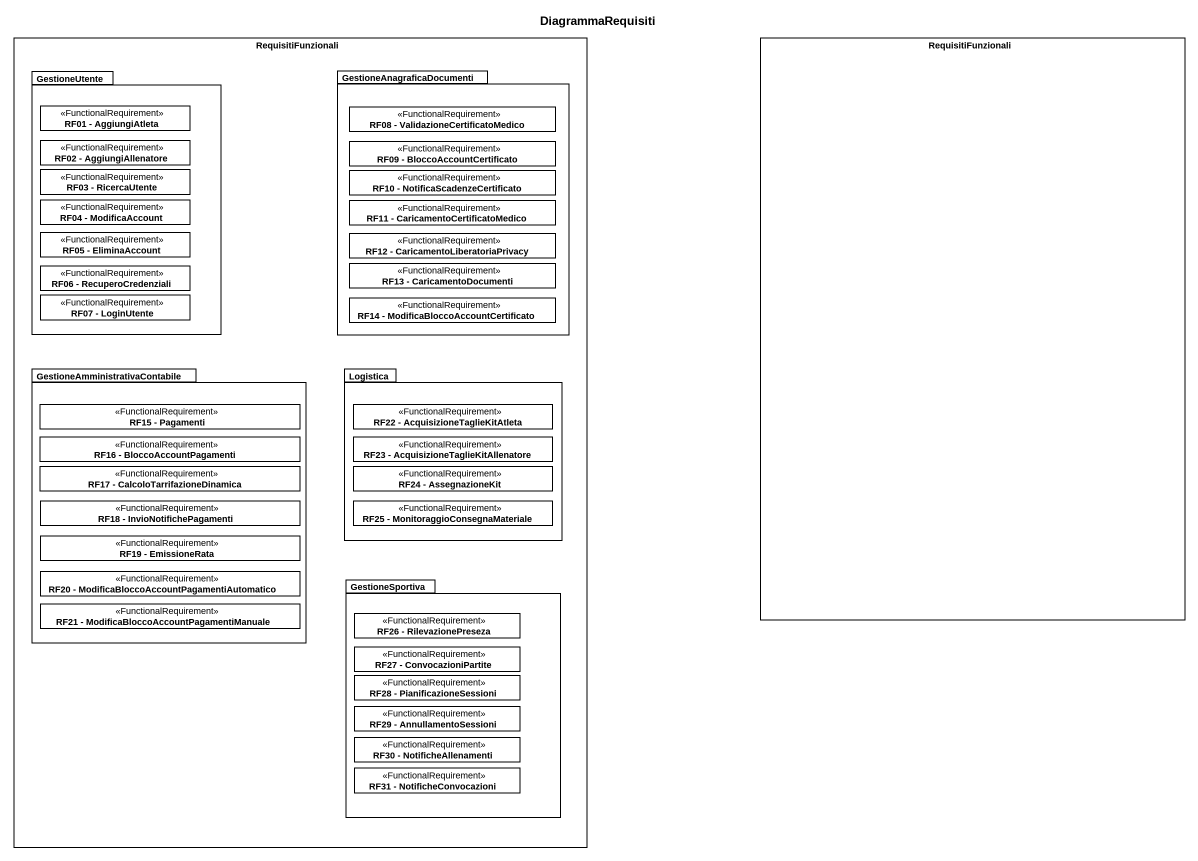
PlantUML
@startuml
title DiagrammaRequisiti
allowmixing
hide circle
hide empty members
rectangle RequisitiFunzionali {
  package GestioneUtente {
    class "RF01 - AggiungiAtleta" as RF01_AggiungiAtleta <<FunctionalRequirement>>
    class "RF02 - AggiungiAllenatore" as RF02_AggiungiAllenatore <<FunctionalRequirement>>
    class "RF03 - RicercaUtente" as RF03_RicercaUtente <<FunctionalRequirement>>
    class "RF05 - EliminaAccount" as RF05_EliminaAccount <<FunctionalRequirement>>
    class "RF04 - ModificaAccount" as RF04_ModificaAccount <<FunctionalRequirement>>
    class "RF06 - RecuperoCredenziali" as RF06_RecuperoCredenziali <<FunctionalRequirement>>
    class "RF07 - LoginUtente" as RF07_LoginUtente <<FunctionalRequirement>>
  }
  package GestioneAnagraficaDocumenti {
    class "RF08 - ValidazioneCertificatoMedico" as RF08_ValidazioneCertificatoM <<FunctionalRequirement>>
    class "RF09 - BloccoAccountCertificato" as RF09_BloccoAccountCertificat <<FunctionalRequirement>>
    class "RF10 - NotificaScadenzeCertificato" as RF10_NotificaScadenzeCertifi <<FunctionalRequirement>>
    class "RF11 - CaricamentoCertificatoMedico" as RF11_CaricamentoCertificatoM <<FunctionalRequirement>>
    class "RF12 - CaricamentoLiberatoriaPrivacy" as RF12_CaricamentoLiberatoriaP <<FunctionalRequirement>>
    class "RF13 - CaricamentoDocumenti" as RF13_CaricamentoDocumenti <<FunctionalRequirement>>
    class "RF14 - ModificaBloccoAccountCertificato" as RF14_ModificaBloccoAccountCe <<FunctionalRequirement>>
  }
  package "GestioneAmministrativaContabile" as GestioneAmministrativaContab {
    class "RF15 - Pagamenti" as RF15_Pagamenti <<FunctionalRequirement>>
    class "RF16 - BloccoAccountPagamenti" as RF16_BloccoAccountPagamenti <<FunctionalRequirement>>
    class "RF17 - CalcoloTarrifazioneDinamica" as RF17_CalcoloTarrifazioneDina <<FunctionalRequirement>>
    class "RF18 - InvioNotifichePagamenti" as RF18_InvioNotifichePagamenti <<FunctionalRequirement>>
    class "RF19 - EmissioneRata" as RF19_EmissioneRata <<FunctionalRequirement>>
    class "RF20 - ModificaBloccoAccountPagamentiAutomatico" as RF20_ModificaBloccoAccountPa <<FunctionalRequirement>>
    class "RF21 - ModificaBloccoAccountPagamentiManuale" as RF21_ModificaBloccoAccountPa <<FunctionalRequirement>>
  }
  package Logistica {
    class "RF22 - AcquisizioneTaglieKitAtleta" as RF22_AcquisizioneTaglieKitAt <<FunctionalRequirement>>
    class "RF23 - AcquisizioneTaglieKitAllenatore" as RF23_AcquisizioneTaglieKitAl <<FunctionalRequirement>>
    class "RF25 - MonitoraggioConsegnaMateriale" as RF25_MonitoraggioConsegnaMat <<FunctionalRequirement>>
    class "RF24 - AssegnazioneKit" as RF24_AssegnazioneKit <<FunctionalRequirement>>
  }
  package GestioneSportiva {
    class "RF26 - RilevazionePreseza" as RF26_RilevazionePreseza <<FunctionalRequirement>>
    class "RF27 - ConvocazioniPartite" as RF27_ConvocazioniPartite <<FunctionalRequirement>>
    class "RF28 - PianificazioneSessioni" as RF28_PianificazioneSessioni <<FunctionalRequirement>>
    class "RF29 - AnnullamentoSessioni" as RF29_AnnullamentoSessioni <<FunctionalRequirement>>
    class "RF30 - NotificheAllenamenti" as RF30_NotificheAllenamenti <<FunctionalRequirement>>
    class "RF31 - NotificheConvocazioni" as RF31_NotificheConvocazioni <<FunctionalRequirement>>
  }
}
rectangle "RequisitiFunzionali" as RequisitiFunzionali_2
@enduml
